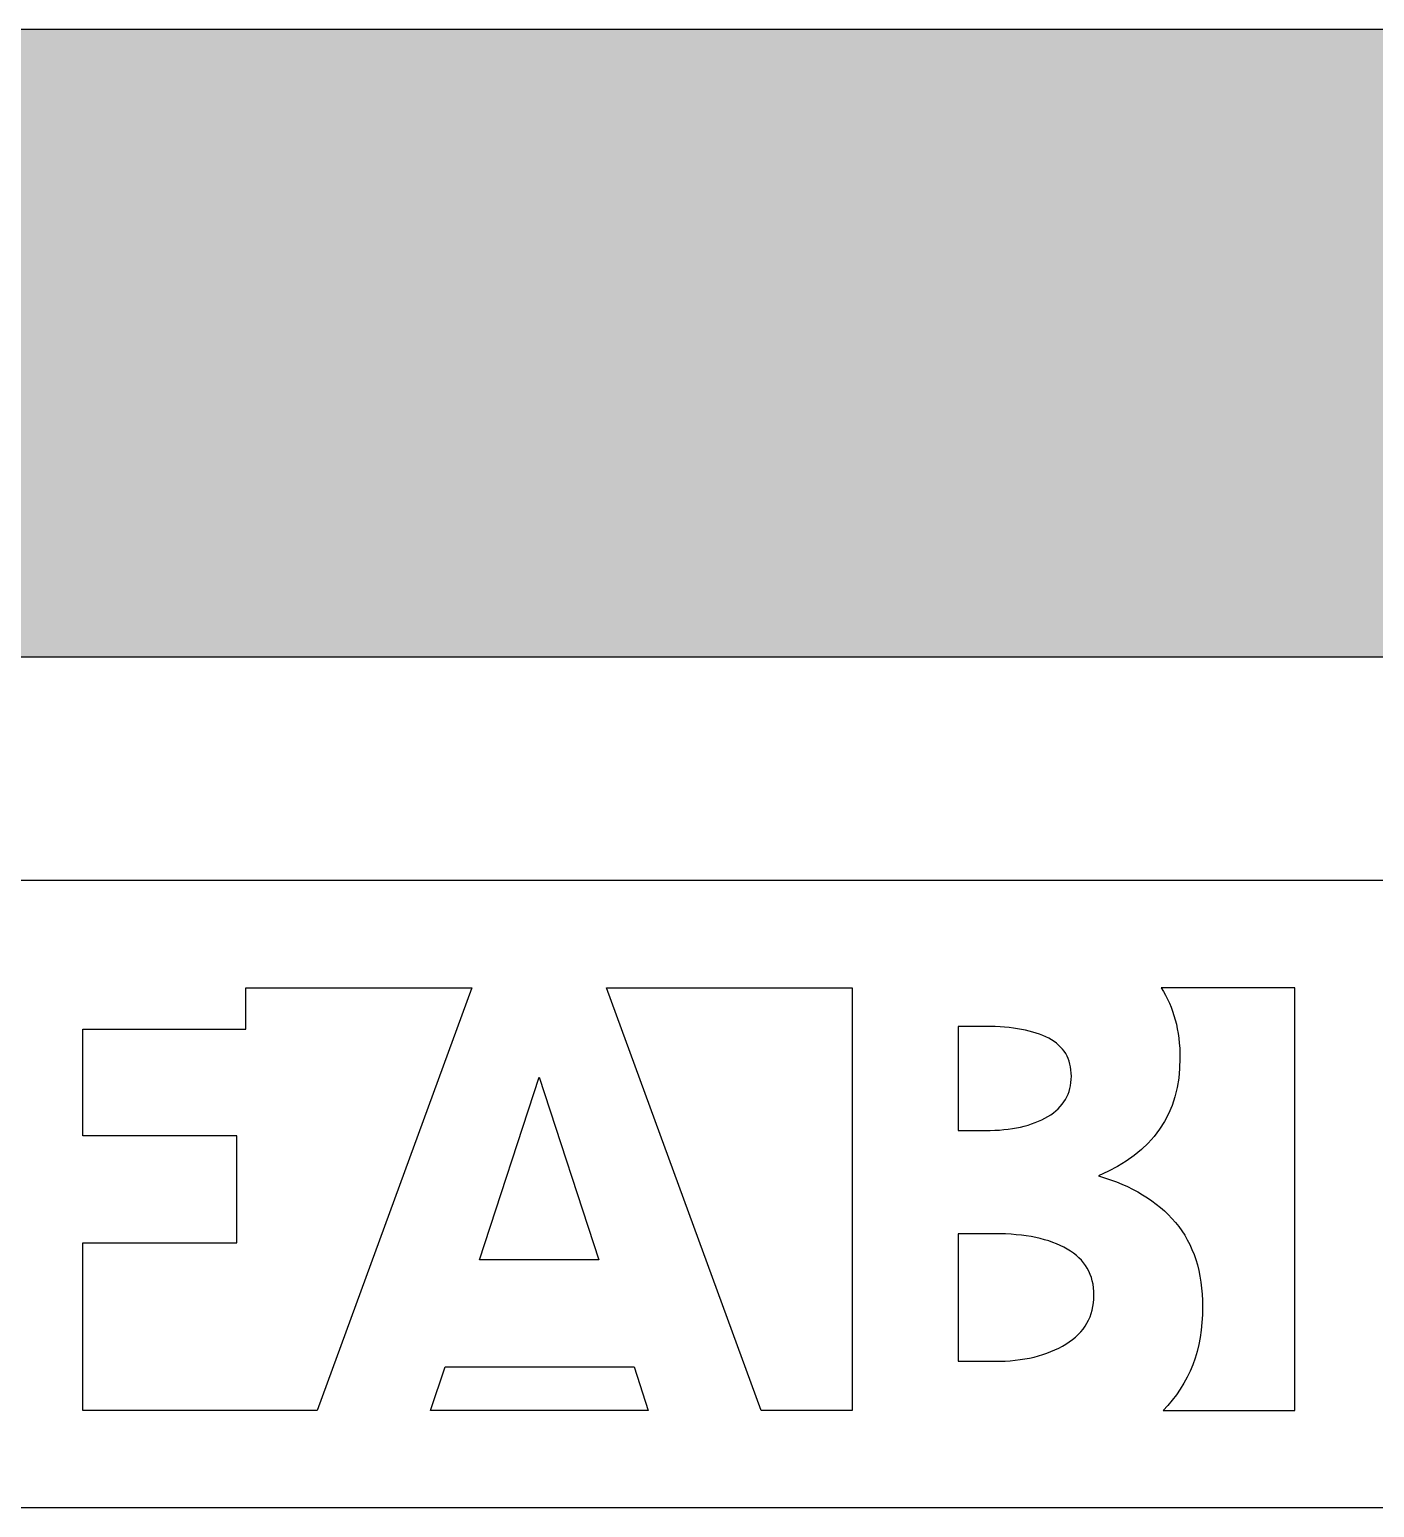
# Model space of a CAD drawing. Extents: x 0 to 338, y -185 to -55.
# Drawn here: x 176.3 to 255.9, y -185.5 to -98 of the extents above; entities that cross this region are included whole.
import ezdxf

# ---------------------------------------------------------------- set-up
doc = ezdxf.new("R2010")
doc.units = 0
doc.layers.add('CALQUE_1', color=7, linetype='CONTINUOUS')

# ---------------------------------------------------------------- blocks, each defined once
blk = doc.blocks.new('*U4')
at = {"layer": 'CALQUE_1', "color": 250}
for points in [[(0, -135.104), (0, -97.985), (337.44, -135.104)], [(337.44, -135.104), (0, -97.985), (337.44, -97.985)]]:
    blk.add_solid(points, dxfattribs=at)

msp = doc.modelspace()

# ---------------------------------------------------------------- linework, layer by layer
at = {"layer": 'CALQUE_1', "color": 7}
msp.add_lwpolyline([(0, -97.985), (0, -135.104), (337.44, -135.104), (337.44, -97.985), (0, -97.985)], dxfattribs=at)
at = {"layer": 'CALQUE_1', "color": 250}
for points in [[(0, -148.343), (0, -185.461), (337.44, -185.461), (337.44, -148.343), (0, -148.343)], [(179.432, -169.794), (188.538, -169.794), (188.538, -163.474), (179.432, -163.474), (179.432, -157.154), (189.073, -157.154), (189.073, -154.706), (202.44, -154.706), (193.294, -179.719), (179.432, -179.719), (179.432, -169.794)], [(210.414, -154.706), (224.959, -154.706), (224.959, -179.719), (219.56, -179.719), (210.414, -154.706)], [(209.962, -170.812), (202.892, -170.812), (206.427, -159.992), (209.962, -170.812)], [(200.857, -177.132), (212.051, -177.132), (212.886, -179.719), (200.001, -179.719), (200.857, -177.132)]]:
    msp.add_lwpolyline(points, dxfattribs=at)
for points, knots in [([(244.081, -168.589), (243.009, -167.322), (241.491, -166.402), (239.528, -165.831), (242.742, -164.474), (244.348, -162.153), (244.348, -158.868), (244.348, -157.235), (243.976, -155.848), (243.232, -154.706), (243.232, -154.706), (251.151, -154.706), (251.151, -154.706), (251.151, -154.706), (251.151, -179.719), (251.151, -179.719), (251.151, -179.719), (243.345, -179.719), (243.345, -179.719), (244.905, -178.155), (245.688, -176.116), (245.688, -173.597), (245.688, -171.527), (245.152, -169.857), (244.081, -168.589)], [0, 0, 0, 0, 1, 1, 1, 2, 2, 2, 3, 3, 3, 4, 4, 4, 5, 5, 5, 6, 6, 6, 7, 7, 7, 8, 8, 8, 8]), ([(231.226, -163.152), (231.226, -163.152), (231.226, -156.993), (231.226, -156.993), (231.226, -156.993), (232.833, -156.993), (232.833, -156.993), (234.439, -156.993), (235.689, -157.226), (236.582, -157.689), (237.474, -158.154), (237.921, -158.903), (237.921, -159.939), (237.921, -160.975), (237.456, -161.769), (236.529, -162.322), (235.599, -162.876), (234.368, -163.152), (232.833, -163.152), (232.833, -163.152), (231.226, -163.152), (231.226, -163.152)], [0, 0, 0, 0, 1, 1, 1, 2, 2, 2, 3, 3, 3, 4, 4, 4, 5, 5, 5, 6, 6, 6, 7, 7, 7, 7]), ([(233.368, -169.259), (235.189, -169.259), (236.626, -169.562), (237.68, -170.169), (238.733, -170.777), (239.26, -171.687), (239.26, -172.901), (239.26, -174.151), (238.706, -175.115), (237.6, -175.793), (236.492, -176.472), (235.082, -176.811), (233.368, -176.811), (233.368, -176.811), (231.226, -176.811), (231.226, -176.811), (231.226, -176.811), (231.226, -169.259), (231.226, -169.259), (231.226, -169.259), (233.368, -169.259), (233.368, -169.259)], [0, 0, 0, 0, 1, 1, 1, 2, 2, 2, 3, 3, 3, 4, 4, 4, 5, 5, 5, 6, 6, 6, 7, 7, 7, 7])]:
    msp.add_open_spline(points, degree=3, knots=knots, dxfattribs=at)

# ---------------------------------------------------------------- block references
msp.add_blockref('*U4', (0, 0), dxfattribs=at)

doc.saveas('drawing.dxf')
